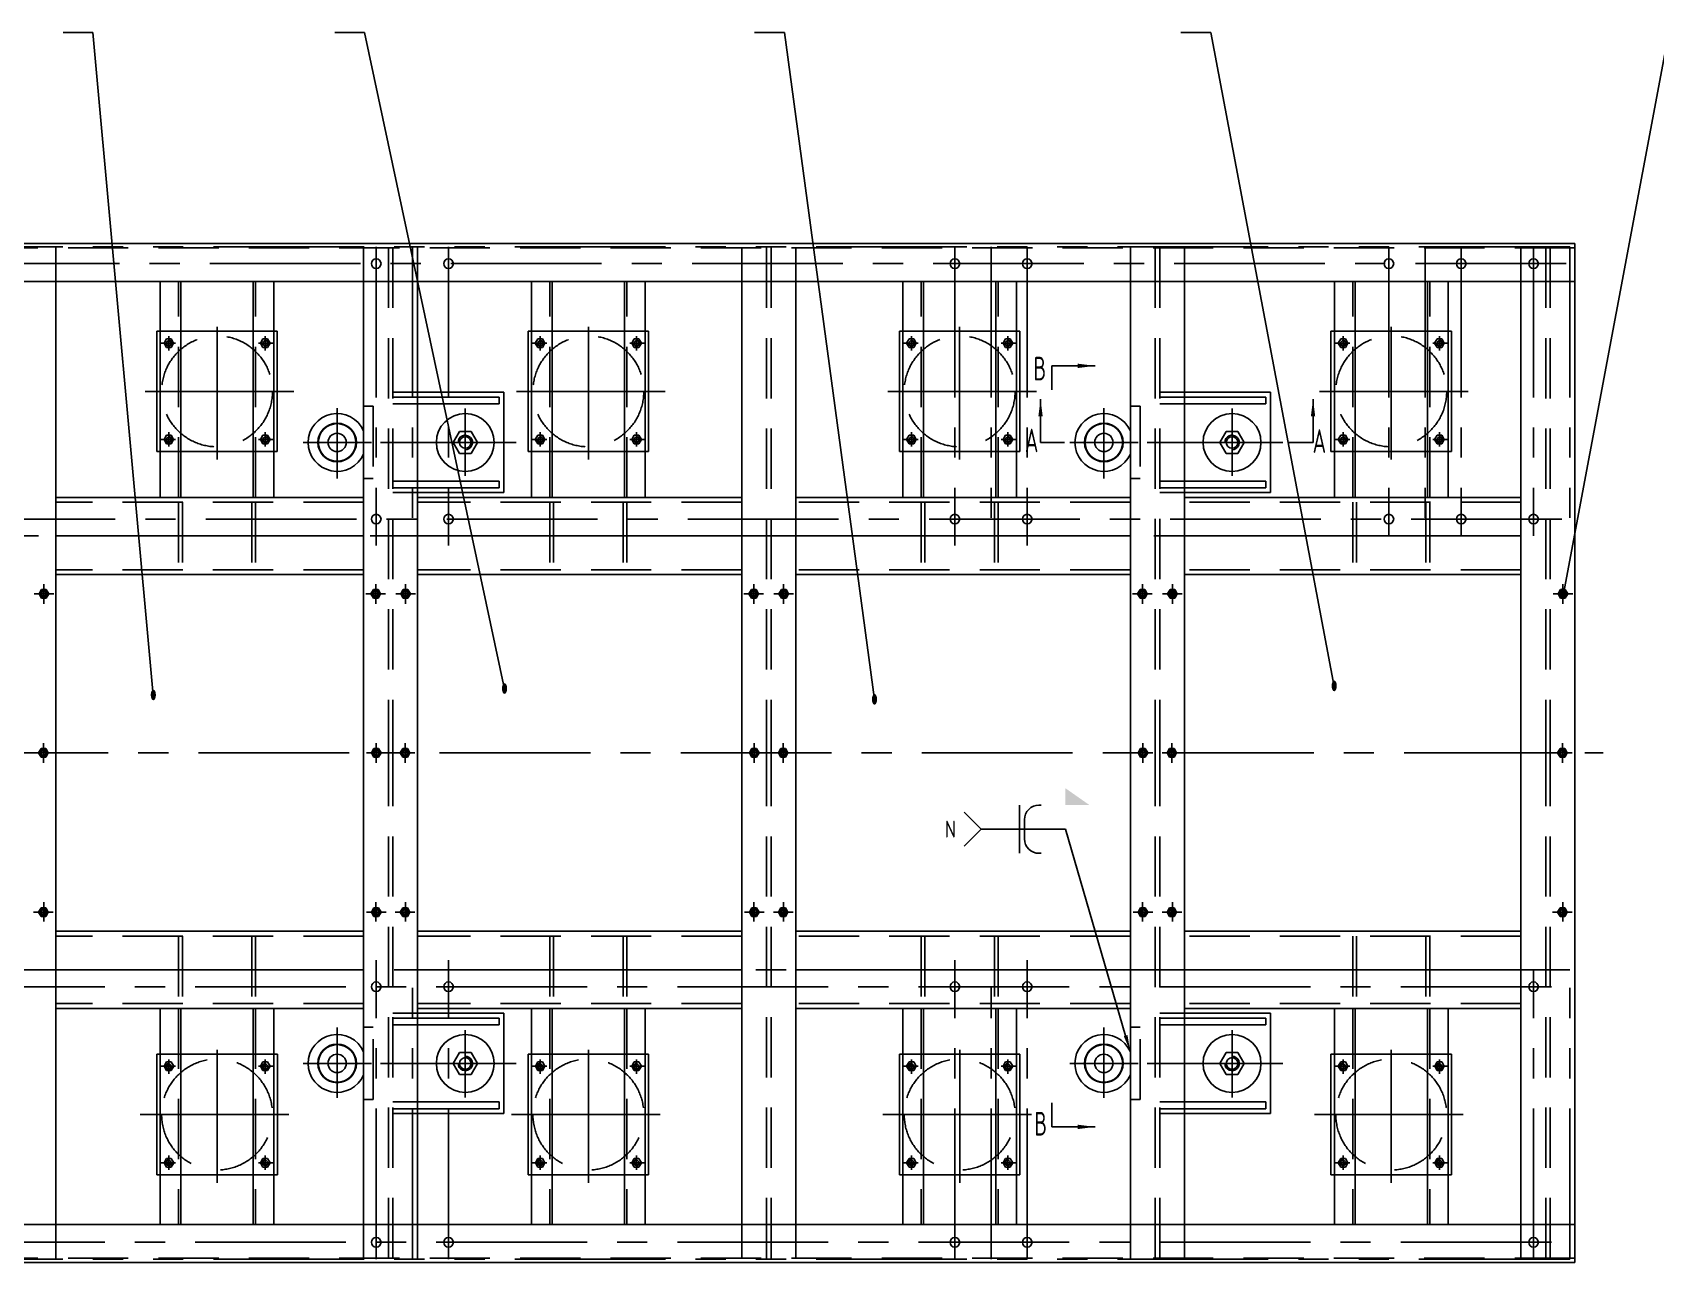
# Model space of a CAD drawing. Header units: millimetres. Extents: x 0 to 10500, y -288 to 7425.
# Drawn here: x 2942 to 6308, y 3577 to 6128 of the extents above; entities that cross this region are included whole.
import ezdxf
from ezdxf.enums import TextEntityAlignment as Align

# ---------------------------------------------------------------- set-up
doc = ezdxf.new("R2010")
doc.units = ezdxf.units.MM
doc.header["$LTSCALE"] = 250
for name, pattern in [('F', [0.75, 0.5, -0.25]), ('G', [2, 1.25, -0.25, 0.25, -0.25]), ('K', [2.5, 1.25, -0.25, 0.25, -0.25, 0.25, -0.25])]:
    doc.linetypes.add(name, pattern=pattern)
for name, color, linetype in [('01', 7, 'Continuous'), ('02', 1, 'Continuous'), ('04', 2, 'F'), ('05', 142, 'G'), ('07', 6, 'K'), ('11', 3, 'Continuous'), ('13', 3, 'Continuous'), ('14', 3, 'Continuous')]:
    doc.layers.add(name, color=color, linetype=linetype)
doc.styles.get("Standard").update_dxf_attribs({"font": 'isocp', "width": 0.707, "bigfont": 'intecad.shx'})

# ---------------------------------------------------------------- blocks, each defined once
blk = doc.blocks.new('*U17')
at = {"layer": '01'}
for p, q in [((0, 10), (-9, 4.8)), ((-9, 4.8), (-9, 0)), ((-9, -4.8), (-9, 0)), ((9, 4.8), (0, 10)), ((9, 0), (9, 4.8)), ((0, -10), (-9, -4.8)), ((9, -4.8), (0, -10)), ((9, 0), (9, -4.8))]:
    blk.add_line(p, q, dxfattribs=at)
blk.add_circle((0, 0), 4.8, dxfattribs=at)
at = {"layer": '02'}
blk.add_arc((0, 0), 6, 266.5577, 182.6113, dxfattribs=at)
at = {"layer": '05'}
for p, q in [((9.6, 0), (-9.8, 0)), ((0, 10.6), (0, -10.5))]:
    blk.add_line(p, q, dxfattribs=at)
blk = doc.blocks.new('dd')
at = {"layer": '01', "color": 7, "linetype": 'Continuous'}
for p, q in [((1485.6, 8179.1), (1235.6, 8179.1)), ((1235.6, 8129.1), (1235.6, 7979.1)), ((1235.6, 7929.1), (1485.6, 7929.1))]:
    blk.add_line(p, q, dxfattribs=at)
blk.add_lwpolyline([(1485.6, 7979.1), (1485.6, 8129.1)], dxfattribs=at)
at = {"layer": '04', "color": 2, "linetype": 'F'}
for p, q in [((1235.6, 8179.1), (1235.6, 8129.1)), ((1485.6, 8129.1), (1485.6, 8179.1)), ((1235.6, 7979.1), (1235.6, 7929.1))]:
    blk.add_line(p, q, dxfattribs=at)
blk.add_lwpolyline([(1485.6, 7929.1), (1485.6, 7979.1)], dxfattribs=at)
blk.add_circle((1360.6, 8054.1), 115, dxfattribs=at)
at = {"layer": '05'}
for p, q in [((1360.6, 7894.9), (1360.6, 8203.2)), ((1246.2, 8154.1), (1275.8, 8154.1)), ((1260.6, 8171.8), (1260.6, 8140.3)), ((1474.9, 8154.1), (1445.3, 8154.1)), ((1460.6, 8171.8), (1460.6, 8140.3)), ((1218.9, 8054.1), (1494.5, 8054.1)), ((1246.2, 7954.1), (1275.8, 7954.1)), ((1260.6, 7936.3), (1260.6, 7967.9)), ((1474.9, 7954.1), (1445.3, 7954.1)), ((1460.6, 7936.3), (1460.6, 7967.9))]:
    blk.add_line(p, q, dxfattribs=at)
at = {"layer": '01', "rotation": 180}
for p in [(1260.6, 8154.1), (1460.6, 8154.1), (1260.6, 7954.1), (1460.6, 7954.1)]:
    blk.add_blockref('*U17', p, dxfattribs=at)
blk = doc.blocks.new('*U21')
at = {"layer": '01'}
for p, q in [((0, 25.4), (-23, 12.1)), ((-23, 12.1), (-23, 0)), ((-23, -12.1), (-23, 0)), ((23, 12.1), (0, 25.4)), ((23, 0), (23, 12.1)), ((0, -25.4), (-23, -12.1)), ((23, -12.1), (0, -25.4)), ((23, 0), (23, -12.1))]:
    blk.add_line(p, q, dxfattribs=at)
blk.add_circle((0, 0), 12, dxfattribs=at)
at = {"layer": '02'}
blk.add_arc((0, 0), 15, 269.245, 180.6744, dxfattribs=at)
at = {"layer": '05'}
for p, q in [((23.2, 0), (-23.3, 0)), ((0, 25.6), (0, -25.7))]:
    blk.add_line(p, q, dxfattribs=at)
blk = doc.blocks.new('434')
at = {"layer": '01', "color": 7, "linetype": 'Continuous'}
blk.add_circle((1232.4, 3521.4), 7, dxfattribs=at)
at = {"layer": '01'}
blk.add_circle((1232.4, 3521.4), 4.8, dxfattribs=at)
at = {"layer": '02'}
blk.add_arc((1232.4, 3521.4), 6, 356.5577, 272.6113, dxfattribs=at)
at = {"layer": '04', "color": 2, "linetype": 'F'}
for p, q in [((1227.5, 3530.4), (1222.4, 3521.4)), ((1222.4, 3521.4), (1227.5, 3512.4)), ((1232.4, 3530.4), (1227.5, 3530.4)), ((1227.5, 3512.4), (1232.4, 3512.4)), ((1232.4, 3530.4), (1237.2, 3530.4)), ((1237.2, 3512.4), (1232.4, 3512.4)), ((1237.2, 3530.4), (1242.4, 3521.4)), ((1242.4, 3521.4), (1237.2, 3512.4))]:
    blk.add_line(p, q, dxfattribs=at)
at = {"layer": '05'}
for p, q in [((1221.8, 3521.4), (1242.9, 3521.4)), ((1232.4, 3530.9), (1232.4, 3511.6))]:
    blk.add_line(p, q, dxfattribs=at)
blk = doc.blocks.new('*U145', base_point=(4664.8, 2544.7))
at = {"layer": '01'}
for p in [(4435.1, 3056.5), (4435.1, 2956.5)]:
    blk.add_line(p, (4435.1, 3006.5), dxfattribs=at)
for points in [[(4445.1, 3006.5), (4445.1, 3026.5, -0.414214), (4475.1, 3056.5), (4480.1, 3056.5)], [(4445.1, 3006.5), (4445.1, 2986.5, 0.414214), (4475.1, 2956.5), (4480.1, 2956.5)]]:
    blk.add_lwpolyline(points, format="xyb", dxfattribs=at)
at = {"layer": '02'}
for points in [[(4319.8, 3041.8), (4355.1, 3006.5), (4319.8, 2971.1)], [(4655, 2578.3), (4530.1, 3006.5), (4355.1, 3006.5)]]:
    blk.add_lwpolyline(points, dxfattribs=at)
blk.add_lwpolyline([(4664.8, 2544.7, 0, 8, 0), (4655, 2578.3, 8, 8, 0)], format="xyseb", dxfattribs=at)
at = {"layer": '13', "width": 1.010989}
blk.add_text('N', height=35, dxfattribs=at).set_placement((4280.1, 2989), (4303.1, 2989), align=Align.FIT)

msp = doc.modelspace()

# ---------------------------------------------------------------- linework, layer by layer
at = {"layer": '01'}
for p, q in [((6140.62, 5690.818), (1318.62, 5690.818)), ((6140.62, 5611.818), (1318.62, 5611.818)), ((2990.62, 5611.818), (2990.62, 4633.818)), ((3628.62, 5611.818), (3628.62, 4633.818)), ((3740.62, 5611.818), (3740.62, 4633.818)), ((4412.62, 5611.818), (4412.62, 4633.818)), ((4524.62, 5611.818), (4524.62, 4633.818)), ((5218.62, 5611.818), (5218.62, 4633.818)), ((5330.62, 5611.818), (5330.62, 4633.818)), ((5055.617, 5436.705), (5055.617, 5386.705)), ((5032.293, 5277.818), (5082.293, 5277.818)), ((5547.429, 5277.818), (5597.429, 5277.818)), ((2990.62, 3655.818), (2990.62, 4633.818)), ((3628.62, 3655.818), (3628.62, 4633.818)), ((3740.62, 3655.818), (3740.62, 4633.818)), ((4412.62, 3655.818), (4412.62, 4633.818)), ((4524.62, 3655.818), (4524.62, 4633.818)), ((5218.62, 3655.818), (5218.62, 4633.818)), ((5330.62, 3655.818), (5330.62, 4633.818)), ((5055.617, 3908.173), (5055.617, 3858.173)), ((6140.62, 3655.818), (1318.62, 3655.818)), ((6140.62, 3576.818), (1318.62, 3576.818))]:
    msp.add_line(p, q, dxfattribs=at)
at = {"layer": '01', "color": 7, "linetype": 'Continuous'}
for p, q in [((6140.62, 5690.818), (6140.62, 3576.818)), ((3206.624, 5163.818), (3206.624, 5611.818)), ((3249.624, 5163.818), (3249.624, 5611.818)), ((3399.624, 5163.818), (3399.624, 5611.818)), ((3442.624, 5163.818), (3442.624, 5611.818)), ((3976.624, 5163.818), (3976.624, 5611.818)), ((4019.624, 5163.818), (4019.624, 5611.818)), ((4169.624, 5163.818), (4169.624, 5611.818)), ((4212.624, 5163.818), (4212.624, 5611.818)), ((4746.62, 5163.818), (4746.62, 5611.818)), ((4789.62, 5163.818), (4789.62, 5611.818)), ((4939.62, 5163.818), (4939.62, 5611.818)), ((4982.62, 5163.818), (4982.62, 5611.818)), ((5641.62, 5163.818), (5641.62, 5611.818)), ((5684.62, 5163.818), (5684.62, 5611.818)), ((5834.62, 5163.818), (5834.62, 5611.818)), ((5877.62, 5163.818), (5877.62, 5611.818)), ((6028.62, 5611.818), (6028.62, 3655.818)), ((3740.62, 5381.818), (3919.37, 5381.818)), ((3740.62, 5371.818), (3909.37, 5371.818)), ((3740.62, 5357.818), (3909.37, 5357.818)), ((3909.37, 5371.818), (3909.37, 5357.818)), ((3919.37, 5173.818), (3919.37, 5381.818)), ((5330.62, 5381.818), (5509.37, 5381.818)), ((5330.62, 5371.818), (5499.37, 5371.818)), ((5330.62, 5357.818), (5499.37, 5357.818)), ((5499.37, 5371.818), (5499.37, 5357.818)), ((5509.37, 5173.818), (5509.37, 5381.818)), ((3740.62, 5197.818), (3909.37, 5197.818)), ((3740.62, 5183.818), (3909.37, 5183.818)), ((3909.37, 5183.818), (3909.37, 5197.818)), ((5330.62, 5197.818), (5499.37, 5197.818)), ((5330.62, 5183.818), (5499.37, 5183.818)), ((5499.37, 5183.818), (5499.37, 5197.818)), ((3628.62, 5163.818), (2990.62, 5163.818)), ((3740.62, 5173.818), (3919.37, 5173.818)), ((4412.62, 5163.818), (3740.62, 5163.818)), ((5218.62, 5163.818), (4524.62, 5163.818)), ((5330.62, 5173.818), (5509.37, 5173.818)), ((6028.62, 5163.818), (5330.62, 5163.818)), ((3628.62, 5083.818), (2990.62, 5083.818)), ((4412.62, 5083.818), (3740.62, 5083.818)), ((5218.62, 5083.818), (4524.62, 5083.818)), ((6028.62, 5083.818), (5330.62, 5083.818)), ((3628.62, 5003.818), (2990.62, 5003.818)), ((4412.62, 5003.818), (3740.62, 5003.818)), ((5218.62, 5003.818), (4524.62, 5003.818)), ((6028.62, 5003.818), (5330.62, 5003.818)), ((3628.62, 4263.818), (2990.62, 4263.818)), ((4412.62, 4263.818), (3740.62, 4263.818)), ((5218.62, 4263.818), (4524.62, 4263.818)), ((6028.62, 4263.818), (5330.62, 4263.818)), ((3628.62, 4183.818), (2990.62, 4183.818)), ((4412.62, 4183.818), (3740.62, 4183.818)), ((5218.62, 4183.818), (4524.62, 4183.818)), ((6028.62, 4183.818), (5330.62, 4183.818)), ((3628.62, 4103.818), (2990.62, 4103.818)), ((3206.624, 4103.818), (3206.624, 3655.818)), ((3249.624, 4103.818), (3249.624, 3655.818)), ((3399.624, 4103.818), (3399.624, 3655.818)), ((3442.624, 4103.818), (3442.624, 3655.818)), ((4412.62, 4103.818), (3740.62, 4103.818)), ((3740.62, 4093.818), (3919.37, 4093.818)), ((3740.62, 4083.818), (3909.37, 4083.818)), ((3909.37, 4083.818), (3909.37, 4069.818)), ((3919.37, 4093.818), (3919.37, 3885.818)), ((3976.624, 4103.818), (3976.624, 3655.818)), ((4019.624, 4103.818), (4019.624, 3655.818)), ((4169.624, 4103.818), (4169.624, 3655.818)), ((4212.624, 4103.818), (4212.624, 3655.818)), ((5218.62, 4103.818), (4524.62, 4103.818)), ((4746.62, 4103.818), (4746.62, 3655.818)), ((4789.62, 4103.818), (4789.62, 3655.818)), ((4939.62, 4103.818), (4939.62, 3655.818)), ((4982.62, 4103.818), (4982.62, 3655.818)), ((6028.62, 4103.818), (5330.62, 4103.818)), ((5330.62, 4093.818), (5509.37, 4093.818)), ((5330.62, 4083.818), (5499.37, 4083.818)), ((5499.37, 4083.818), (5499.37, 4069.818)), ((5509.37, 4093.818), (5509.37, 3885.818)), ((5641.62, 4103.818), (5641.62, 3655.818)), ((5684.62, 4103.818), (5684.62, 3655.818)), ((5834.62, 4103.818), (5834.62, 3655.818)), ((5877.62, 4103.818), (5877.62, 3655.818)), ((3740.62, 4069.818), (3909.37, 4069.818)), ((5330.62, 4069.818), (5499.37, 4069.818)), ((3740.62, 3909.818), (3909.37, 3909.818)), ((3909.37, 3895.818), (3909.37, 3909.818)), ((5330.62, 3909.818), (5499.37, 3909.818)), ((5499.37, 3895.818), (5499.37, 3909.818)), ((3740.62, 3895.818), (3909.37, 3895.818)), ((3740.62, 3885.818), (3919.37, 3885.818)), ((5330.62, 3895.818), (5499.37, 3895.818)), ((5330.62, 3885.818), (5509.37, 3885.818))]:
    msp.add_line(p, q, dxfattribs=at)
at = {"layer": '01'}
for centre, radius in [((3654.62, 5648.818), 10), ((3804.62, 5648.818), 10), ((4854.62, 5648.818), 10), ((5004.62, 5648.818), 10), ((5754.62, 5648.818), 10), ((5904.62, 5648.818), 10), ((6054.62, 5648.818), 10), ((3573.62, 5277.818), 40), ((3573.62, 5277.818), 39), ((3573.62, 5277.818), 19), ((5163.62, 5277.818), 40), ((5163.62, 5277.818), 39), ((5163.62, 5277.818), 19), ((3654.62, 5118.818), 10), ((3804.62, 5118.818), 10), ((4854.62, 5118.818), 10), ((5004.62, 5118.818), 10), ((5754.62, 5118.818), 10), ((5904.62, 5118.818), 10), ((6054.62, 5118.818), 10), ((3654.62, 4148.818), 10), ((3804.62, 4148.818), 10), ((4854.62, 4148.818), 10), ((5004.62, 4148.818), 10), ((6054.62, 4148.818), 10), ((3573.62, 3989.818), 40), ((3573.62, 3989.818), 39), ((3573.62, 3989.818), 19), ((5163.62, 3989.818), 40), ((5163.62, 3989.818), 39), ((5163.62, 3989.818), 19), ((3654.62, 3618.818), 10), ((3804.62, 3618.818), 10), ((4854.62, 3618.818), 10), ((5004.62, 3618.818), 10), ((6054.62, 3618.818), 10)]:
    msp.add_circle(centre, radius, dxfattribs=at)
at = {"layer": '01', "color": 7, "linetype": 'Continuous'}
for centre in [(3839.37, 5277.818), (5429.37, 5277.818), (3839.37, 3989.818), (5429.37, 3989.818)]:
    msp.add_circle(centre, 60, dxfattribs=at)
at = {"layer": '01'}
for centre in [(3573.62, 5277.818), (5163.62, 5277.818), (3573.62, 3989.818), (5163.62, 3989.818)]:
    msp.add_arc(centre, 60, 23.556464, 336.443536, dxfattribs=at)
msp.add_solid([(5083.949, 4560.592), (5133.949, 4525.592), (5083.949, 4475.592), (5083.949, 4525.592)], dxfattribs=at)
at = {"layer": '02'}
for p, q in [((3067.152, 6128.238), (3005.152, 6128.238)), ((3192.328, 4753.898), (3067.152, 6128.238)), ((3630.54, 6128.238), (3568.54, 6128.238)), ((3920.719, 4766.045), (3630.54, 6128.238)), ((4501.026, 6128.238), (4439.026, 6128.238)), ((4687.914, 4744.59), (4501.026, 6128.238)), ((5385.267, 6128.238), (5323.267, 6128.238)), ((5641.308, 4771.489), (5385.267, 6128.238)), ((6116.576, 4963.818), (6335.075, 6128.238)), ((5055.617, 5436.705), (5145.617, 5436.705)), ((5032.293, 5277.818), (5032.293, 5367.818)), ((5597.429, 5277.818), (5597.429, 5367.818)), ((5055.617, 3858.173), (5145.617, 3858.173))]:
    msp.add_line(p, q, dxfattribs=at)
for points in [[(5145.617, 5436.705, 0, 9, 0), (5109.617, 5436.705, 0, 0, 0)], [(5032.293, 5367.818, 0, 9, 0), (5032.293, 5331.818, 0, 0, 0)], [(5597.429, 5367.818, 0, 9, 0), (5597.429, 5331.818, 0, 0, 0)], [(5145.617, 3858.173, 0, 9, 0), (5109.617, 3858.173, 0, 0, 0)]]:
    msp.add_lwpolyline(points, format="xyseb", dxfattribs=at)
at = {"layer": '04', "color": 2, "linetype": 'F'}
for p, q in [((6140.62, 5681.818), (1318.62, 5681.818)), ((2990.62, 5681.818), (2990.62, 5611.818)), ((3628.62, 5681.818), (3628.62, 5611.818)), ((3679.87, 5681.818), (3679.87, 4633.818)), ((3689.37, 5681.818), (3689.37, 4633.818)), ((3740.62, 5681.818), (3740.62, 5611.818)), ((4412.62, 5681.818), (4412.62, 5611.818)), ((4463.87, 5681.818), (4463.87, 4633.818)), ((4473.37, 5681.818), (4473.37, 4633.818)), ((4524.62, 5681.818), (4524.62, 5611.818)), ((5218.62, 5681.818), (5218.62, 5611.818)), ((5269.87, 5681.818), (5269.87, 4633.818)), ((5279.37, 5681.818), (5279.37, 4633.818)), ((5330.62, 5681.818), (5330.62, 5611.818)), ((6028.62, 5681.818), (6028.62, 5611.818)), ((6079.87, 5681.818), (6079.87, 4633.818)), ((6089.37, 5681.818), (6089.37, 4633.818)), ((3244.624, 5163.818), (3244.624, 5611.818)), ((3404.624, 5163.818), (3404.624, 5611.818)), ((4014.624, 5163.818), (4014.624, 5611.818)), ((4174.624, 5163.818), (4174.624, 5611.818)), ((4784.62, 5163.818), (4784.62, 5611.818)), ((4944.62, 5163.818), (4944.62, 5611.818)), ((5679.62, 5163.818), (5679.62, 5611.818)), ((5839.62, 5163.818), (5839.62, 5611.818)), ((3628.62, 5352.818), (3648.62, 5352.818)), ((3648.62, 5352.818), (3648.62, 5202.818)), ((3689.37, 5371.818), (3740.62, 5371.818)), ((3689.37, 5357.818), (3740.62, 5357.818)), ((5218.62, 5352.818), (5238.62, 5352.818)), ((5238.62, 5352.818), (5238.62, 5202.818)), ((5279.37, 5371.818), (5330.62, 5371.818)), ((5279.37, 5357.818), (5330.62, 5357.818)), ((3628.62, 5202.818), (3648.62, 5202.818)), ((3689.37, 5197.818), (3740.62, 5197.818)), ((3689.37, 5183.818), (3740.62, 5183.818)), ((5218.62, 5202.818), (5238.62, 5202.818)), ((5279.37, 5197.818), (5330.62, 5197.818)), ((5279.37, 5183.818), (5330.62, 5183.818)), ((3628.62, 5153.818), (2990.62, 5153.818)), ((3244.624, 5153.818), (3244.624, 5013.818)), ((3252.624, 5153.818), (3252.624, 5013.818)), ((3396.624, 5153.818), (3396.624, 5013.818)), ((3404.624, 5153.818), (3404.624, 5013.818)), ((4412.62, 5153.818), (3740.62, 5153.818)), ((4014.624, 5153.818), (4014.624, 5013.818)), ((4022.624, 5153.818), (4022.624, 5013.818)), ((4166.624, 5153.818), (4166.624, 5013.818)), ((4174.624, 5153.818), (4174.624, 5013.818)), ((5218.62, 5153.818), (4524.62, 5153.818)), ((4784.62, 5153.818), (4784.62, 5013.818)), ((4792.62, 5153.818), (4792.62, 5013.818)), ((4936.62, 5153.818), (4936.62, 5013.818)), ((4944.62, 5153.818), (4944.62, 5013.818)), ((6028.62, 5153.818), (5330.62, 5153.818)), ((5679.62, 5153.818), (5679.62, 5013.818)), ((5687.62, 5153.818), (5687.62, 5013.818)), ((5831.62, 5153.818), (5831.62, 5013.818)), ((5839.62, 5153.818), (5839.62, 5013.818)), ((3628.62, 5013.818), (2990.62, 5013.818)), ((4412.62, 5013.818), (3740.62, 5013.818)), ((5218.62, 5013.818), (4524.62, 5013.818)), ((6028.62, 5013.818), (5330.62, 5013.818)), ((3679.87, 3585.818), (3679.87, 4633.818)), ((3689.37, 3585.818), (3689.37, 4633.818)), ((4463.87, 3585.818), (4463.87, 4633.818)), ((4473.37, 3585.818), (4473.37, 4633.818)), ((5269.87, 3585.818), (5269.87, 4633.818)), ((5279.37, 3585.818), (5279.37, 4633.818)), ((6079.87, 3585.818), (6079.87, 4633.818)), ((6089.37, 3585.818), (6089.37, 4633.818)), ((3628.62, 4253.818), (2990.62, 4253.818)), ((3244.624, 4253.818), (3244.624, 4113.818)), ((3252.624, 4253.818), (3252.624, 4113.818)), ((3396.624, 4253.818), (3396.624, 4113.818)), ((3404.624, 4253.818), (3404.624, 4113.818)), ((4412.62, 4253.818), (3740.62, 4253.818)), ((4014.624, 4253.818), (4014.624, 4113.818)), ((4022.624, 4253.818), (4022.624, 4113.818)), ((4166.624, 4253.818), (4166.624, 4113.818)), ((4174.624, 4253.818), (4174.624, 4113.818)), ((5218.62, 4253.818), (4524.62, 4253.818)), ((4784.62, 4253.818), (4784.62, 4113.818)), ((4792.62, 4253.818), (4792.62, 4113.818)), ((4936.62, 4253.818), (4936.62, 4113.818)), ((4944.62, 4253.818), (4944.62, 4113.818)), ((6028.62, 4253.818), (5330.62, 4253.818)), ((5679.62, 4253.818), (5679.62, 4113.818)), ((5687.62, 4253.818), (5687.62, 4113.818)), ((5831.62, 4253.818), (5831.62, 4113.818)), ((5839.62, 4253.818), (5839.62, 4113.818)), ((3628.62, 4113.818), (2990.62, 4113.818)), ((4412.62, 4113.818), (3740.62, 4113.818)), ((5218.62, 4113.818), (4524.62, 4113.818)), ((6028.62, 4113.818), (5330.62, 4113.818)), ((3244.624, 4103.818), (3244.624, 3655.818)), ((3404.624, 4103.818), (3404.624, 3655.818)), ((3689.37, 4083.818), (3740.62, 4083.818)), ((4014.624, 4103.818), (4014.624, 3655.818)), ((4174.624, 4103.818), (4174.624, 3655.818)), ((4784.62, 4103.818), (4784.62, 3655.818)), ((4944.62, 4103.818), (4944.62, 3655.818)), ((5279.37, 4083.818), (5330.62, 4083.818)), ((5679.62, 4103.818), (5679.62, 3655.818)), ((5839.62, 4103.818), (5839.62, 3655.818)), ((3628.62, 4064.818), (3648.62, 4064.818)), ((3648.62, 3914.818), (3648.62, 4064.818)), ((3689.37, 4069.818), (3740.62, 4069.818)), ((5218.62, 4064.818), (5238.62, 4064.818)), ((5238.62, 3914.818), (5238.62, 4064.818)), ((5279.37, 4069.818), (5330.62, 4069.818)), ((3628.62, 3914.818), (3648.62, 3914.818)), ((3689.37, 3909.818), (3740.62, 3909.818)), ((5218.62, 3914.818), (5238.62, 3914.818)), ((5279.37, 3909.818), (5330.62, 3909.818)), ((3689.37, 3895.818), (3740.62, 3895.818)), ((5279.37, 3895.818), (5330.62, 3895.818)), ((2990.62, 3585.818), (2990.62, 3655.818)), ((3628.62, 3585.818), (3628.62, 3655.818)), ((3740.62, 3585.818), (3740.62, 3655.818)), ((4412.62, 3585.818), (4412.62, 3655.818)), ((4524.62, 3585.818), (4524.62, 3655.818)), ((5218.62, 3585.818), (5218.62, 3655.818)), ((5330.62, 3585.818), (5330.62, 3655.818)), ((6028.62, 3655.818), (6028.62, 3585.818)), ((6140.62, 3585.818), (1318.62, 3585.818))]:
    msp.add_line(p, q, dxfattribs=at)
at = {"layer": '04'}
for p, q in [((3740.62, 5381.818), (3689.37, 5381.818)), ((5330.62, 5381.818), (5279.37, 5381.818)), ((3740.62, 5173.818), (3689.37, 5173.818)), ((5330.62, 5173.818), (5279.37, 5173.818)), ((3740.62, 4093.818), (3689.37, 4093.818)), ((5330.62, 4093.818), (5279.37, 4093.818)), ((3740.62, 3885.818), (3689.37, 3885.818)), ((5330.62, 3885.818), (5279.37, 3885.818))]:
    msp.add_line(p, q, dxfattribs=at)
at = {"layer": '05', "color": 4, "linetype": 'G'}
for p, q in [((3654.62, 5683.818), (3654.62, 5063.818)), ((3804.62, 5683.818), (3804.62, 5063.818)), ((4854.62, 5683.818), (4854.62, 5063.818)), ((5004.62, 5683.818), (5004.62, 5063.818)), ((5754.62, 5683.818), (5754.62, 5083.818)), ((5904.62, 5683.818), (5904.62, 5083.818)), ((6054.62, 5683.818), (6054.62, 5083.818)), ((6122.128, 5648.818), (1367.366, 5648.818)), ((3663.614, 5277.818), (3944.77, 5277.818)), ((5253.614, 5277.818), (5534.77, 5277.818)), ((6113.619, 5118.818), (1367.366, 5118.818)), ((3654.62, 3583.818), (3654.62, 4203.818)), ((3804.62, 3583.818), (3804.62, 4203.818)), ((4854.62, 3583.818), (4854.62, 4203.818)), ((5004.62, 3583.818), (5004.62, 4203.818)), ((6054.62, 3583.818), (6054.62, 4183.818)), ((6091.823, 4148.818), (1382.331, 4148.818)), ((3663.614, 3989.818), (3944.77, 3989.818)), ((5253.614, 3989.818), (5534.77, 3989.818)), ((6091.823, 3618.818), (1372.331, 3618.818))]:
    msp.add_line(p, q, dxfattribs=at)
at = {"layer": '05'}
for p, q in [((3573.62, 5203.253), (3573.62, 5349.007)), ((3839.37, 5208.482), (3839.37, 5348.36)), ((5163.62, 5203.253), (5163.62, 5349.007)), ((5429.37, 5208.482), (5429.37, 5348.36)), ((3644.62, 5277.818), (3503.066, 5277.818)), ((5234.62, 5277.818), (5093.066, 5277.818)), ((2965.62, 4983.746), (2965.62, 4943.02)), ((3653.62, 4983.746), (3653.62, 4943.02)), ((3715.62, 4983.746), (3715.62, 4943.02)), ((4437.62, 4983.746), (4437.62, 4943.02)), ((4499.62, 4983.746), (4499.62, 4943.02)), ((5243.62, 4983.746), (5243.62, 4943.02)), ((5305.62, 4983.746), (5305.62, 4943.02)), ((6115.62, 4983.746), (6115.62, 4943.02)), ((2945.257, 4963.818), (2985.984, 4963.818)), ((3673.984, 4963.818), (3633.257, 4963.818)), ((3695.257, 4963.818), (3735.984, 4963.818)), ((4457.984, 4963.818), (4417.257, 4963.818)), ((4479.257, 4963.818), (4519.984, 4963.818)), ((5263.984, 4963.818), (5223.257, 4963.818)), ((5285.257, 4963.818), (5325.984, 4963.818)), ((6095.257, 4963.818), (6135.984, 4963.818)), ((2964.62, 4613.455), (2964.62, 4654.181)), ((3654.62, 4613.455), (3654.62, 4654.181)), ((3714.62, 4613.455), (3714.62, 4654.181)), ((4438.62, 4613.455), (4438.62, 4654.181)), ((4498.62, 4613.455), (4498.62, 4654.181)), ((5244.62, 4613.455), (5244.62, 4654.181)), ((5304.62, 4613.455), (5304.62, 4654.181)), ((6114.62, 4613.455), (6114.62, 4654.181)), ((1286.227, 4633.818), (6198.878, 4633.818)), ((2944.257, 4633.818), (2984.984, 4633.818)), ((3674.984, 4633.818), (3634.257, 4633.818)), ((3694.257, 4633.818), (3734.984, 4633.818)), ((4458.984, 4633.818), (4418.257, 4633.818)), ((4478.257, 4633.818), (4518.984, 4633.818)), ((5264.984, 4633.818), (5224.257, 4633.818)), ((5284.257, 4633.818), (5324.984, 4633.818)), ((6094.257, 4633.818), (6134.984, 4633.818)), ((2965.62, 4283.89), (2965.62, 4324.617)), ((3653.62, 4283.89), (3653.62, 4324.617)), ((3715.62, 4283.89), (3715.62, 4324.617)), ((4437.62, 4283.89), (4437.62, 4324.617)), ((4499.62, 4283.89), (4499.62, 4324.617)), ((5243.62, 4283.89), (5243.62, 4324.617)), ((5305.62, 4283.89), (5305.62, 4324.617)), ((6115.62, 4283.89), (6115.62, 4324.617)), ((2944.257, 4303.818), (2984.984, 4303.818)), ((3674.984, 4303.818), (3634.257, 4303.818)), ((3694.257, 4303.818), (3734.984, 4303.818)), ((4458.984, 4303.818), (4418.257, 4303.818)), ((4478.257, 4303.818), (4518.984, 4303.818)), ((5264.984, 4303.818), (5224.257, 4303.818)), ((5284.257, 4303.818), (5324.984, 4303.818)), ((6094.257, 4303.818), (6134.984, 4303.818)), ((3573.62, 4064.383), (3573.62, 3918.629)), ((3839.37, 4059.154), (3839.37, 3919.276)), ((5163.62, 4064.383), (5163.62, 3918.629)), ((5429.37, 4059.154), (5429.37, 3919.276)), ((3644.62, 3989.818), (3503.066, 3989.818)), ((5234.62, 3989.818), (5093.066, 3989.818))]:
    msp.add_line(p, q, dxfattribs=at)
at = {"layer": '07', "color": 6, "linetype": 'K'}
for p, q in [((6129.62, 5683.818), (1329.62, 5683.818)), ((3729.62, 5683.818), (3729.62, 5083.818)), ((4929.62, 5683.818), (4929.62, 5083.818)), ((5829.62, 5683.818), (5829.62, 5083.818)), ((6129.62, 5683.818), (6129.62, 5083.818)), ((5829.62, 5083.818), (1329.62, 5083.818)), ((6129.62, 4183.818), (1329.62, 4183.818)), ((3729.62, 3583.818), (3729.62, 4183.818)), ((4929.62, 3583.818), (4929.62, 4183.818)), ((6129.62, 3583.818), (6129.62, 4183.818)), ((6129.62, 3583.818), (1329.62, 3583.818))]:
    msp.add_line(p, q, dxfattribs=at)

# ---------------------------------------------------------------- block references
at = {"layer": '01', "rotation": 90}
for p in [(11378.698, 4023.252), (12148.698, 4023.252), (12918.695, 4023.252), (13813.695, 4023.252)]:
    msp.add_blockref('dd', p, dxfattribs=at)
at = {"layer": '01'}
msp.add_blockref('*U145', (5218.62, 4013.797), dxfattribs=at)
at = {"layer": '01', "xscale": -1, "rotation": 270}
for p in [(-4729.45, 2523.252), (-3959.45, 2523.252), (-3189.454, 2523.252), (-2294.454, 2523.252)]:
    msp.add_blockref('dd', p, dxfattribs=at)
at = {"layer": '02', "rotation": 180}
for p in [(4197.988, 8485.185), (4947.988, 8485.185), (5731.988, 8485.185), (6537.988, 8485.185), (7347.988, 8485.185), (4196.988, 8155.185), (4946.988, 8155.185), (5730.988, 8155.185), (6536.988, 8155.185), (7346.988, 8155.185)]:
    msp.add_blockref('434', p, dxfattribs=at)
at = {"layer": '02', "xscale": -1, "rotation": 180}
for p in [(2421.253, 8485.185), (3205.253, 8485.185), (4011.253, 8485.185), (2422.253, 8155.185), (3206.253, 8155.185), (4012.253, 8155.185)]:
    msp.add_blockref('434', p, dxfattribs=at)
at = {"layer": '02', "xscale": -1}
for p in [(4196.988, 782.451), (4946.988, 782.451), (5730.988, 782.451), (6536.988, 782.451), (7346.988, 782.451)]:
    msp.add_blockref('434', p, dxfattribs=at)
at = {"layer": '02'}
for p in [(2422.253, 782.451), (3206.253, 782.451), (4012.253, 782.451)]:
    msp.add_blockref('434', p, dxfattribs=at)
at = {"layer": '14', "xscale": -1, "rotation": 270}
for p in [(3839.37, 5277.818), (5429.37, 5277.818)]:
    msp.add_blockref('*U21', p, dxfattribs=at)
at = {"layer": '14', "rotation": 270}
for p in [(3839.37, 3989.818), (5429.37, 3989.818)]:
    msp.add_blockref('*U21', p, dxfattribs=at)

# ---------------------------------------------------------------- texts
at = {"layer": '02', "width": 0.692308}
for p, p2 in [((6109.419, 4953.34), (6121.419, 4953.34)), ((5635.308, 4761.489), (5647.308, 4761.489)), ((3186.463, 4742.752), (3198.463, 4742.752)), ((3914.719, 4756.045), (3926.719, 4756.045)), ((4682.025, 4733.623), (4694.025, 4733.623))]:
    msp.add_text('\\M+5A1F1', height=20, dxfattribs=at).set_placement(p, p2, align=Align.FIT)
at = {"layer": '11', "width": 0.707}
for s, p in [('B', (5017.538, 5391.883)), ('A', (4999.823, 5242.913)), ('A', (5596.51, 5241.439)), ('B', (5019.251, 3825.588))]:
    msp.add_text(s, height=49, dxfattribs=at).set_placement(p, align=Align.BOTTOM_LEFT)

doc.saveas('drawing.dxf')
